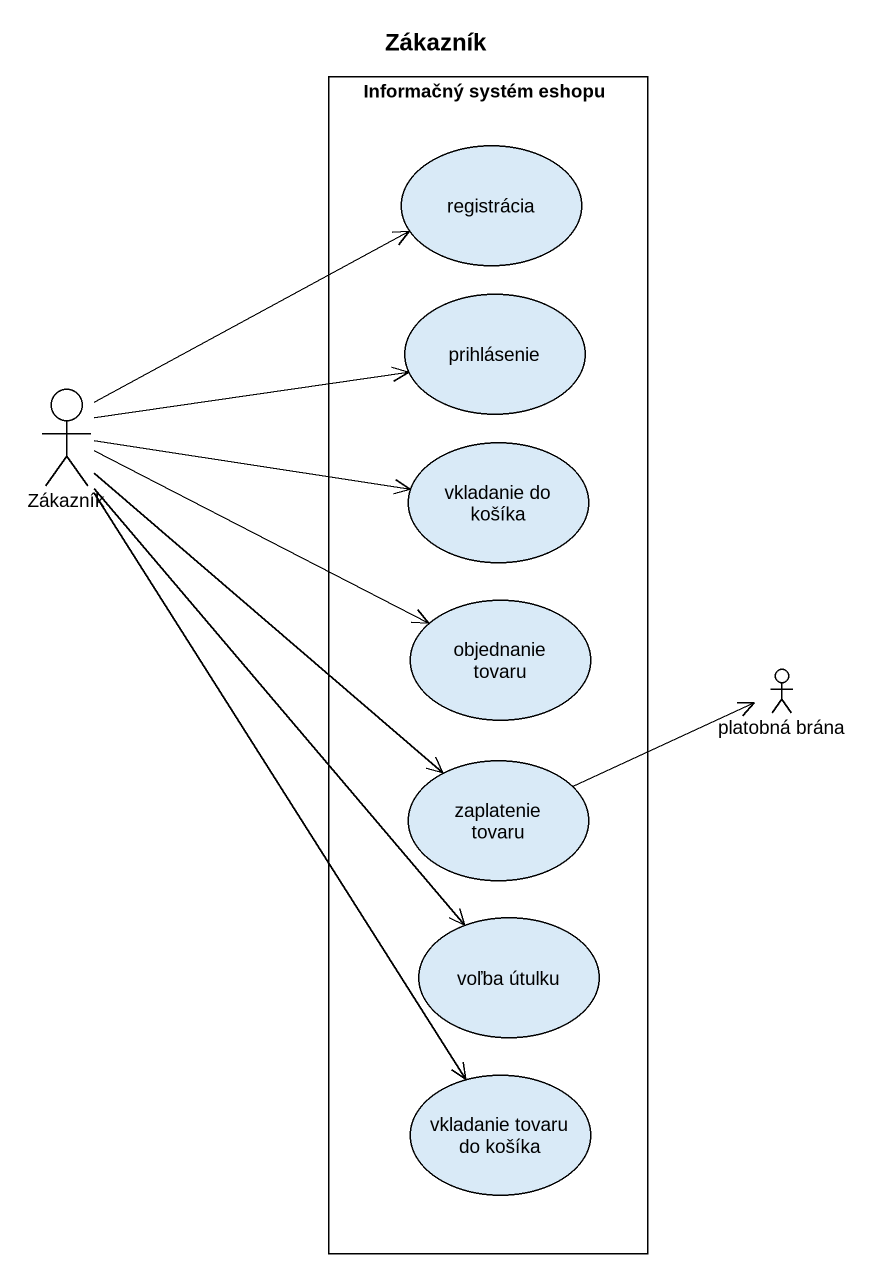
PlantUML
@startuml
title Zákazník
rectangle "Informačný systém eshopu" as Informačný_systém_eshopu {
  usecase registrácia
  usecase prihlásenie
  usecase "vkladanie do košíka" as vkladanie_do_košíka
  usecase "objednanie tovaru" as objednanie_tovaru
  usecase "zaplatenie tovaru" as zaplatenie_tovaru
  usecase "voľba útulku" as voľba_útulku
  usecase "vkladanie tovaru do košíka" as vkladanie_tovaru_do_košíka
}
actor Zákazník
actor "platobná brána" as platobná_brána
Zákazník -up-> registrácia
Zákazník -right-> prihlásenie
Zákazník -right-> vkladanie_do_košíka
Zákazník -right-> objednanie_tovaru
Zákazník --> zaplatenie_tovaru
Zákazník --> voľba_útulku
Zákazník --> vkladanie_tovaru_do_košíka
platobná_brána <-left- zaplatenie_tovaru
@enduml
